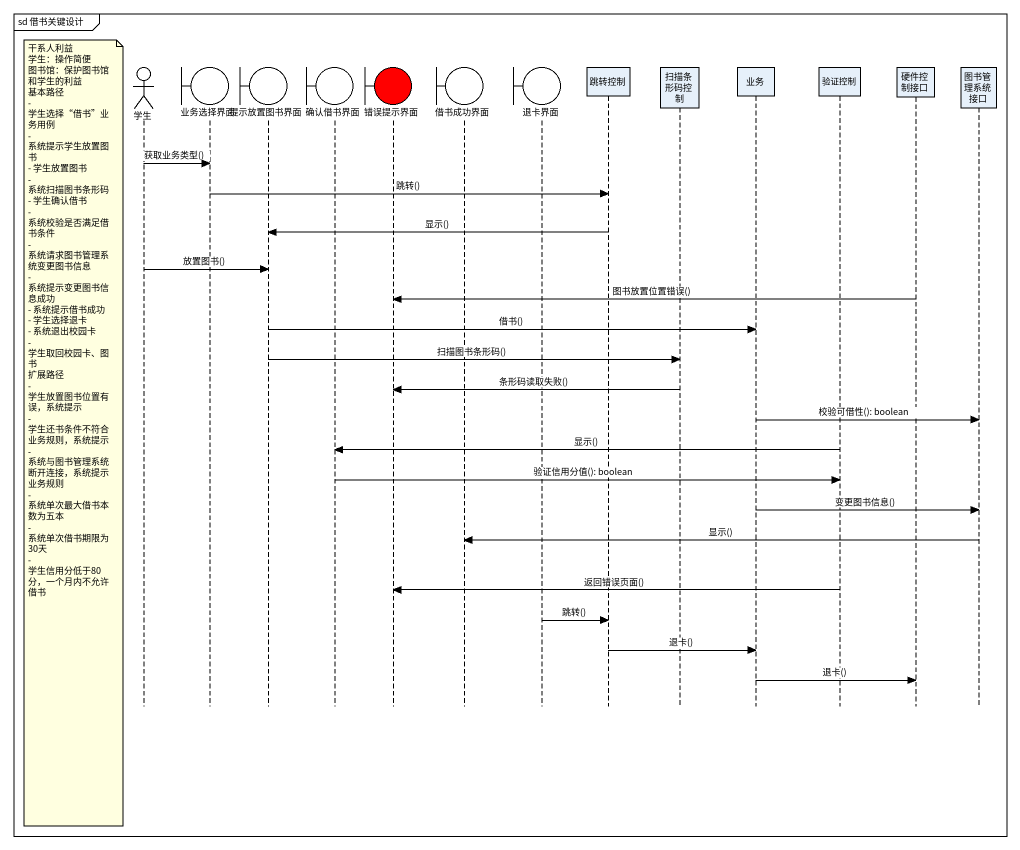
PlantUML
@startuml
mainframe sd 借书关键设计
hide footbox
actor 学生
boundary 业务选择界面
boundary 提示放置图书界面
boundary 确认借书界面
boundary 错误提示界面 #FF0000
boundary 借书成功界面
boundary 退卡界面
participant 跳转控制
participant 扫描条形码控制
participant 业务
participant 验证控制
participant 硬件控制接口
participant 图书管理系统接口

学生 -> 业务选择界面 : 获取业务类型()
业务选择界面 -> 跳转控制 : 跳转()
跳转控制 -> 提示放置图书界面 : 显示()
学生 -> 提示放置图书界面 : 放置图书()
硬件控制接口 -> 错误提示界面 : 图书放置位置错误()
提示放置图书界面 -> 业务 : 借书()
提示放置图书界面 -> 扫描条形码控制 : 扫描图书条形码()
扫描条形码控制 -> 错误提示界面 : 条形码读取失败()
业务 -> 图书管理系统接口 : 校验可借性(): boolean
note left of 学生
  干系人利益
  学生：操作简便
  图书馆：保护图书馆和学生的利益
  基本路径
  - 学生选择“借书”业务用例
  - 系统提示学生放置图书
  - 学生放置图书
  - 系统扫描图书条形码
  - 学生确认借书
  - 系统校验是否满足借书条件
  - 系统请求图书管理系统变更图书信息
  - 系统提示变更图书信息成功
  - 系统提示借书成功
  - 学生选择退卡
  - 系统退出校园卡
  - 学生取回校园卡、图书
  扩展路径
  - 学生放置图书位置有误，系统提示
  - 学生还书条件不符合业务规则，系统提示
  - 系统与图书管理系统断开连接，系统提示
  业务规则
  - 系统单次最大借书本数为五本
  - 系统单次借书期限为30天
  - 学生信用分低于80分，一个月内不允许借书
end note
验证控制 -> 确认借书界面 : 显示()
确认借书界面 -> 验证控制 : 验证信用分值(): boolean
业务 -> 图书管理系统接口 : 变更图书信息()
图书管理系统接口 -> 借书成功界面 : 显示()
验证控制 -> 错误提示界面 : 返回错误页面()
退卡界面 -> 跳转控制 : 跳转()
跳转控制 -> 业务 : 退卡()
业务 -> 硬件控制接口 : 退卡()
@enduml
